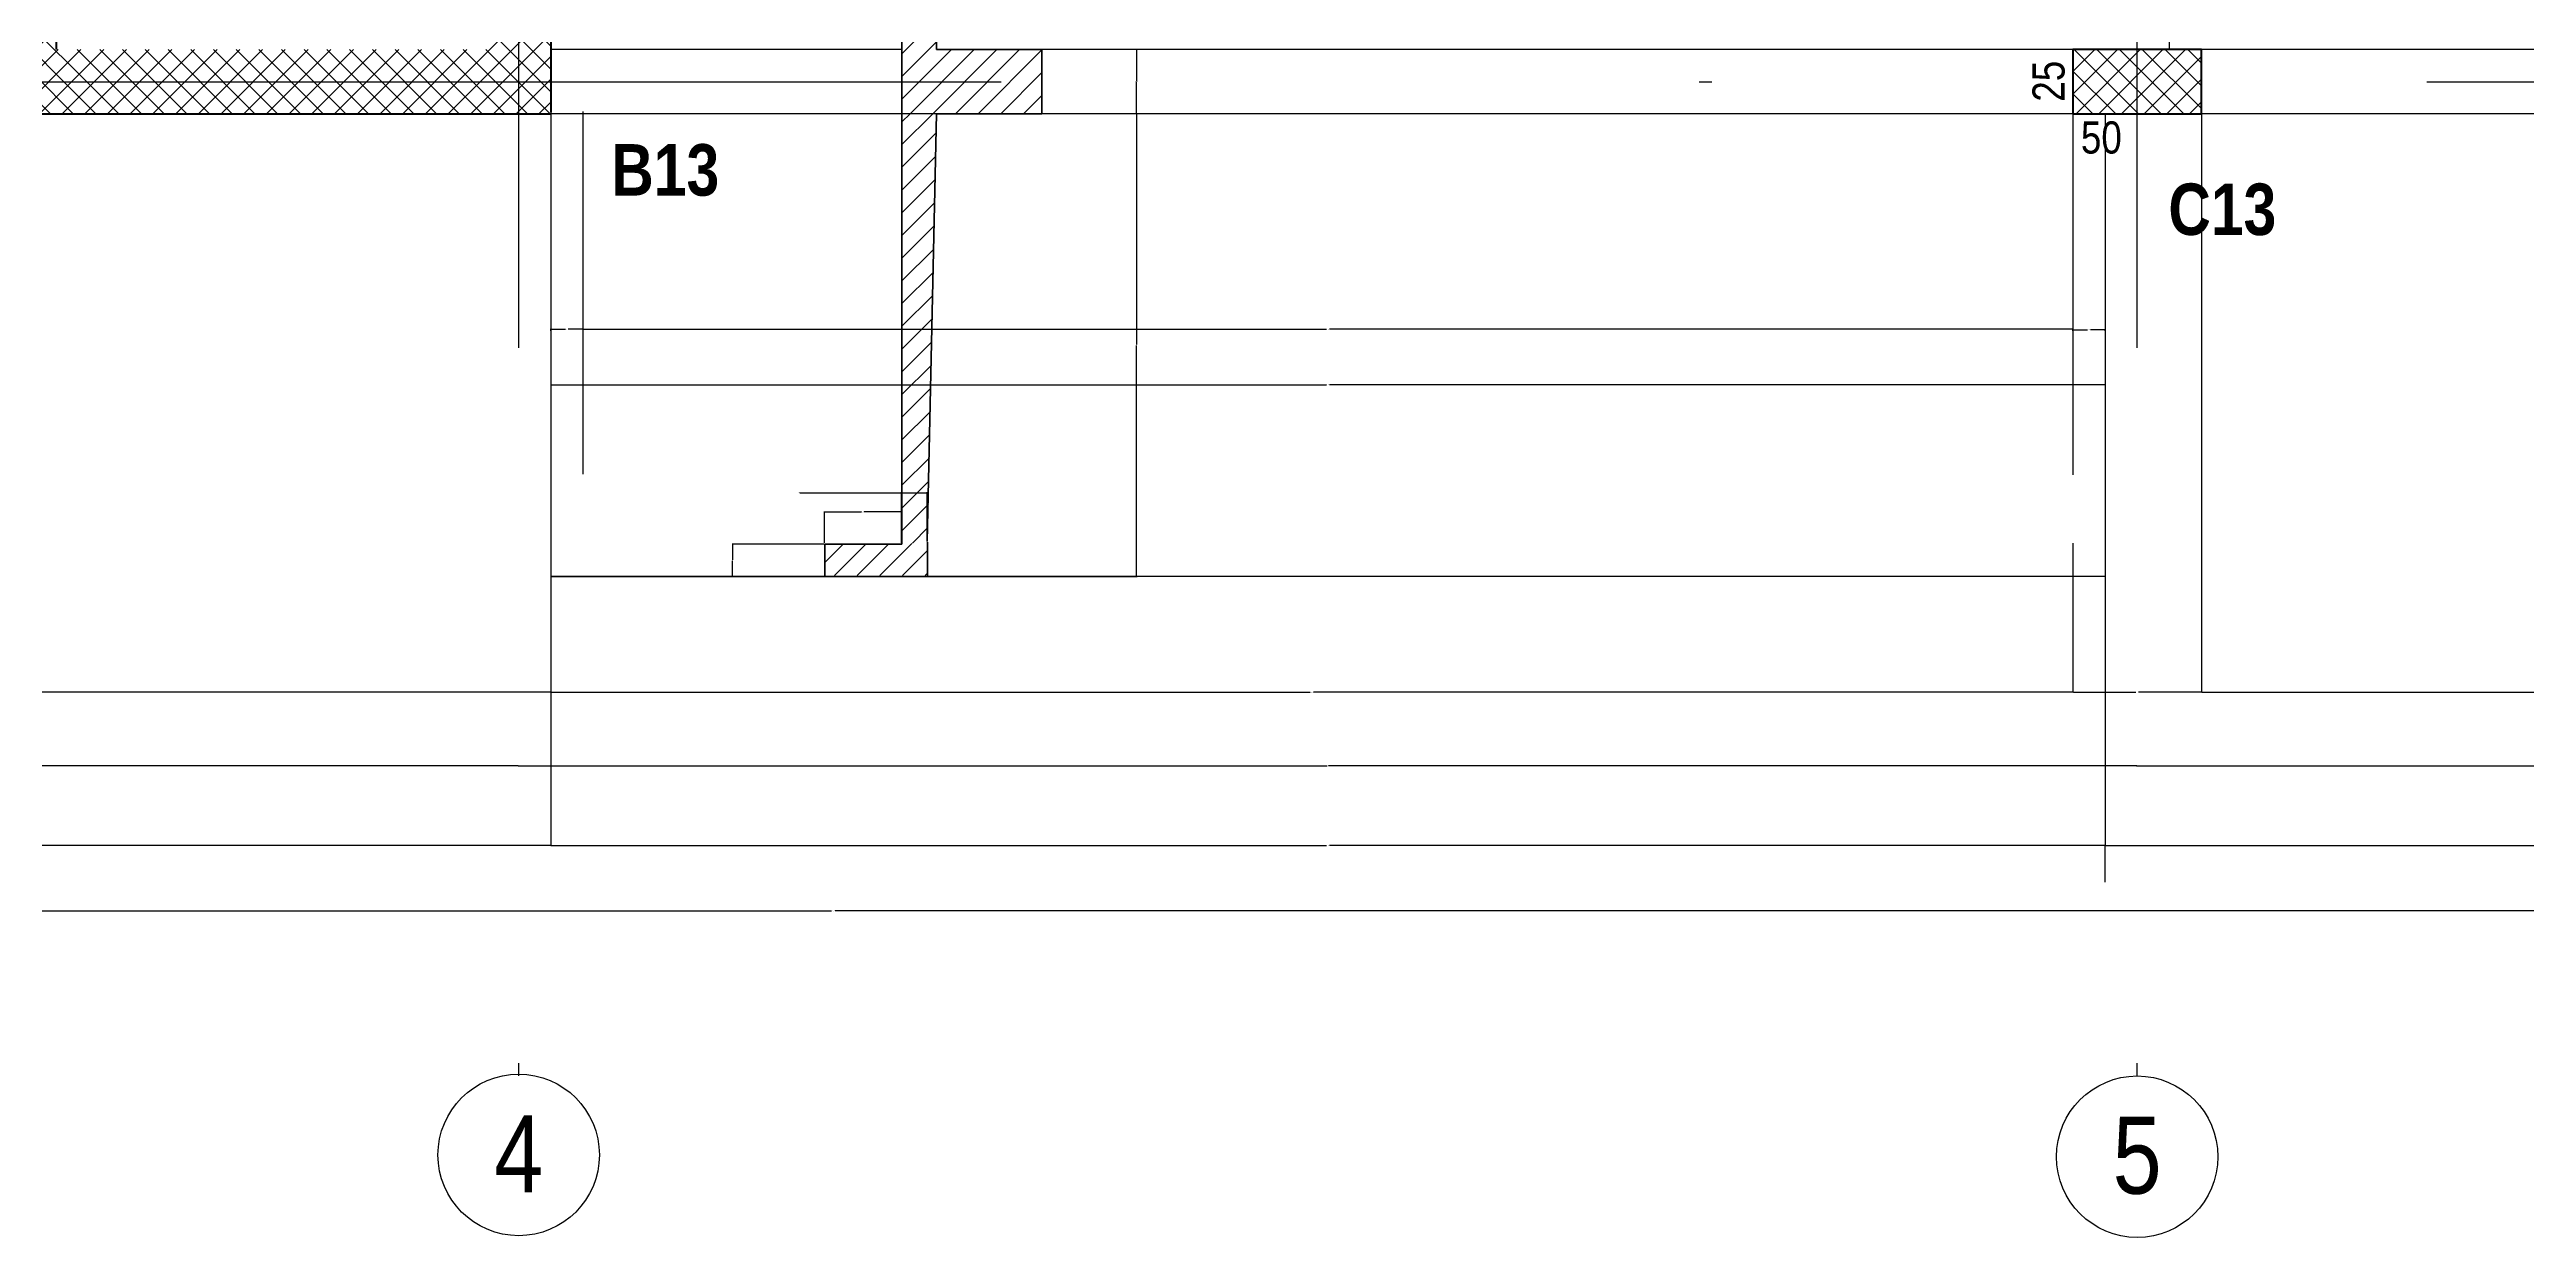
# Model space of a CAD drawing. Header units: millimetres. Extents: x 62 to 4126, y 148 to 2776.
# Drawn here: x 1783 to 2747, y 148 to 611 of the extents above; entities that cross this region are included whole.
import ezdxf

# ---------------------------------------------------------------- set-up
doc = ezdxf.new("R2010")
doc.units = ezdxf.units.MM
for name, pattern in [('DASHDOT', [25.4, 12.7, -6.35, 0, -6.35]), ('Dashed', [282.222223, 141.111112, -141.111112]), ('Solid Line copy-002', [1150, 5, -278.333333, 595, -271.666667])]:
    doc.linetypes.add(name, pattern=pattern)
for name, color, linetype, lineweight in [('! Plochi sech', 210, 'Continuous', 25), ('!Column', 10, 'Continuous', 50), ('!Dimension', 70, 'Continuous', 25), ('!Hatch', 70, 'Continuous', 25), ('035', 30, 'Continuous', 30), ('Osi', 70, 'DASHDOT', 25)]:
    doc.layers.add(name, color=color, linetype=linetype, lineweight=lineweight)
doc.layers.add('text', color=7, linetype='Continuous')
doc.styles.add('GENERATED_STYLE_2', font='ARIALN.TTF')
doc.styles.add('GENERATED_STYLE_3', font='ARIALNB.TTF')
doc.styles.get("Standard").update_dxf_attribs({"font": 'arial.ttf'})
doc.dimstyles.get("Standard").update_dxf_attribs({"dimtxt": 2.5, "dimasz": 2.5, "dimexe": 1.25, "dimexo": 0.625, "dimtad": 1, "dimtxsty": 'Standard', "dimcen": 2.5, "dimazin": 3, "dimtfac": 1, "dimtmove": 0, "dimatfit": 3})

# ---------------------------------------------------------------- blocks, each defined once
blk = doc.blocks.new('*D2212')
at = {"layer": '!Dimension', "color": 0, "lineweight": -2}
for p, q in [((2208.84, 585.66), (2205.73, 585.66)), ((2205.91, 585.48), (2205.91, 495.84)), ((2205.91, 405.84), (2205.91, 495.48)), ((1977.97, 405.66), (2206.09, 405.66))]:
    blk.add_line(p, q, dxfattribs=at)
at = {"layer": '!Dimension', "color": 0}
for points in [[(2205.94, 585.48), (2205.88, 585.48), (2205.91, 585.66)], [(2205.88, 405.84), (2205.94, 405.84), (2205.91, 405.66)]]:
    blk.add_solid(points, dxfattribs=at)
at = {"layer": 'Defpoints', "color": 0}
for p in [(2205.91, 585.66), (2208.91, 585.66), (1977.91, 405.66)]:
    blk.add_point(p, dxfattribs=at)
at = {"layer": '!Dimension', "color": 0, "insert": (2205.91, 495.66), "char_height": 0.18, "attachment_point": 5}
blk.add_mtext('\\A1;180', dxfattribs=at)
blk = doc.blocks.new('*D2269')
at = {"layer": '!Dimension', "color": 0, "lineweight": -2}
for p, q in [((1567.91, 585.6), (1567.91, 360.42)), ((1977.91, 586.1), (1977.91, 360.42)), ((1568.09, 360.6), (1772.3, 360.6)), ((1977.73, 360.6), (1773.51, 360.6))]:
    blk.add_line(p, q, dxfattribs=at)
at = {"layer": '!Dimension', "color": 0}
for points in [[(1568.09, 360.63), (1568.09, 360.57), (1567.91, 360.6)], [(1977.73, 360.57), (1977.73, 360.63), (1977.91, 360.6)]]:
    blk.add_solid(points, dxfattribs=at)
at = {"layer": 'Defpoints', "color": 0}
for p in [(1567.91, 585.66), (1977.91, 586.16), (1977.91, 360.6)]:
    blk.add_point(p, dxfattribs=at)
at = {"layer": '!Dimension', "color": 0, "insert": (1772.91, 360.6), "char_height": 0.18, "attachment_point": 5}
blk.add_mtext('\\A1;410.0000', dxfattribs=at)
blk = doc.blocks.new('*D2270')
at = {"layer": '!Dimension', "color": 0, "lineweight": -2}
for p, q in [((1977.91, 586.1), (1977.91, 360.42)), ((2570.41, 418.6), (2570.41, 360.42)), ((1978.09, 360.6), (2273.55, 360.6)), ((2570.23, 360.6), (2274.76, 360.6))]:
    blk.add_line(p, q, dxfattribs=at)
at = {"layer": '!Dimension', "color": 0}
for points in [[(1978.09, 360.63), (1978.09, 360.57), (1977.91, 360.6)], [(2570.23, 360.57), (2570.23, 360.63), (2570.41, 360.6)]]:
    blk.add_solid(points, dxfattribs=at)
at = {"layer": 'Defpoints', "color": 0}
for p in [(1977.91, 586.16), (2570.41, 418.66), (2570.41, 360.6)]:
    blk.add_point(p, dxfattribs=at)
at = {"layer": '!Dimension', "color": 0, "insert": (2274.16, 360.6), "char_height": 0.18, "attachment_point": 5}
blk.add_mtext('\\A1;592.5000', dxfattribs=at)
blk = doc.blocks.new('*D2271')
at = {"layer": '!Dimension', "color": 0, "lineweight": -2}
for p, q in [((2620.41, 586.1), (2620.41, 360.42)), ((2570.41, 418.6), (2570.41, 360.42)), ((2570.59, 360.6), (2594.87, 360.6)), ((2620.23, 360.6), (2595.94, 360.6))]:
    blk.add_line(p, q, dxfattribs=at)
at = {"layer": '!Dimension', "color": 0}
for points in [[(2570.59, 360.63), (2570.59, 360.57), (2570.41, 360.6)], [(2620.23, 360.57), (2620.23, 360.63), (2620.41, 360.6)]]:
    blk.add_solid(points, dxfattribs=at)
at = {"layer": 'Defpoints', "color": 0}
for p in [(2620.41, 586.16), (2570.41, 418.66), (2620.41, 360.6)]:
    blk.add_point(p, dxfattribs=at)
at = {"layer": '!Dimension', "color": 0, "insert": (2595.41, 360.6), "char_height": 0.18, "attachment_point": 5}
blk.add_mtext('\\A1;50.0000', dxfattribs=at)
blk = doc.blocks.new('*D2276')
at = {"layer": '!Dimension', "color": 0, "lineweight": -2}
for p, q in [((1580.41, 331.72), (1580.41, 332.09)), ((1580.59, 331.91), (1772.3, 331.91)), ((1965.23, 331.91), (1773.51, 331.91)), ((1965.41, 331.72), (1965.41, 332.09))]:
    blk.add_line(p, q, dxfattribs=at)
at = {"layer": '!Dimension', "color": 0}
for points in [[(1580.59, 331.94), (1580.59, 331.88), (1580.41, 331.91)], [(1965.23, 331.88), (1965.23, 331.94), (1965.41, 331.91)]]:
    blk.add_solid(points, dxfattribs=at)
at = {"layer": 'Defpoints', "color": 0}
for p in [(1580.41, 331.66), (1965.41, 331.91), (1965.41, 331.66)]:
    blk.add_point(p, dxfattribs=at)
at = {"layer": '!Dimension', "color": 0, "insert": (1772.91, 331.91), "char_height": 0.18, "attachment_point": 5}
blk.add_mtext('\\A1;385.0000', dxfattribs=at)
blk = doc.blocks.new('*D2277')
at = {"layer": '!Dimension', "color": 0, "lineweight": -2}
for p, q in [((1965.41, 331.72), (1965.41, 332.09)), ((1965.59, 331.91), (2280.12, 331.91)), ((2595.23, 331.91), (2280.69, 331.91)), ((2595.41, 331.72), (2595.41, 332.09))]:
    blk.add_line(p, q, dxfattribs=at)
at = {"layer": '!Dimension', "color": 0}
for points in [[(1965.59, 331.94), (1965.59, 331.88), (1965.41, 331.91)], [(2595.23, 331.88), (2595.23, 331.94), (2595.41, 331.91)]]:
    blk.add_solid(points, dxfattribs=at)
at = {"layer": 'Defpoints', "color": 0}
for p in [(1965.41, 331.66), (2595.41, 331.91), (2595.41, 331.66)]:
    blk.add_point(p, dxfattribs=at)
at = {"layer": '!Dimension', "color": 0, "insert": (2280.41, 331.91), "char_height": 0.18, "attachment_point": 5}
blk.add_mtext('\\A1;630', dxfattribs=at)
blk = doc.blocks.new('*D2278')
at = {"layer": '!Dimension', "color": 0, "lineweight": -2}
for p, q in [((2595.41, 331.72), (2595.41, 332.09)), ((2595.59, 331.91), (2909.8, 331.91)), ((3225.23, 331.91), (2911.01, 331.91)), ((3225.41, 331.72), (3225.41, 332.09))]:
    blk.add_line(p, q, dxfattribs=at)
at = {"layer": '!Dimension', "color": 0}
for points in [[(2595.59, 331.94), (2595.59, 331.88), (2595.41, 331.91)], [(3225.23, 331.88), (3225.23, 331.94), (3225.41, 331.91)]]:
    blk.add_solid(points, dxfattribs=at)
at = {"layer": 'Defpoints', "color": 0}
for p in [(2595.41, 331.66), (3225.41, 331.91), (3225.41, 331.66)]:
    blk.add_point(p, dxfattribs=at)
at = {"layer": '!Dimension', "color": 0, "insert": (2910.41, 331.91), "char_height": 0.18, "attachment_point": 5}
blk.add_mtext('\\A1;630.0000', dxfattribs=at)
blk = doc.blocks.new('_Oblique')
at = {"color": 0, "linetype": 'ByBlock', "lineweight": -2}
blk.add_line((-0.5, -0.5), (0.5, 0.5), dxfattribs=at)
blk = doc.blocks.new('*D2282')
at = {"layer": '!Dimension', "color": 0, "lineweight": -2}
for p, q in [((307.91, 586.1), (307.91, 300.76)), ((1977.91, 586.1), (1977.91, 300.76)), ((307.91, 300.94), (1142.24, 300.94)), ((1977.91, 300.94), (1143.57, 300.94))]:
    blk.add_line(p, q, dxfattribs=at)
at = {"layer": 'Defpoints', "color": 0}
for p in [(307.91, 586.16), (1977.91, 586.16), (1977.91, 300.94)]:
    blk.add_point(p, dxfattribs=at)
at = {"layer": '!Dimension', "color": 0, "lineweight": -2, "xscale": 0.18, "yscale": 0.18, "zscale": 0.18, "rotation": 180}
blk.add_blockref('_Oblique', (307.91, 300.94), dxfattribs=at)
at = {"layer": '!Dimension', "color": 0, "lineweight": -2, "xscale": 0.18, "yscale": 0.18, "zscale": 0.18}
blk.add_blockref('_Oblique', (1977.91, 300.94), dxfattribs=at)
at = {"layer": '!Dimension', "color": 0, "insert": (1142.91, 300.94), "char_height": 0.18, "attachment_point": 5}
blk.add_mtext('\\A1;1670.0000', dxfattribs=at)
blk = doc.blocks.new('*D2283')
at = {"layer": '!Dimension', "color": 0, "lineweight": -2}
for p, q in [((1977.91, 406.1), (1977.91, 300.76)), ((2582.91, 406.1), (2582.91, 300.76)), ((1978.09, 300.94), (2279.8, 300.94)), ((2582.73, 300.94), (2281.01, 300.94))]:
    blk.add_line(p, q, dxfattribs=at)
at = {"layer": '!Dimension', "color": 0}
for points in [[(1978.09, 300.97), (1978.09, 300.91), (1977.91, 300.94)], [(2582.73, 300.91), (2582.73, 300.97), (2582.91, 300.94)]]:
    blk.add_solid(points, dxfattribs=at)
at = {"layer": 'Defpoints', "color": 0}
for p in [(1977.91, 406.16), (2582.91, 406.16), (2582.91, 300.94)]:
    blk.add_point(p, dxfattribs=at)
at = {"layer": '!Dimension', "color": 0, "insert": (2280.41, 300.94), "char_height": 0.18, "attachment_point": 5}
blk.add_mtext('\\A1;605.0000', dxfattribs=at)
blk = doc.blocks.new('*D2286')
at = {"layer": '!Dimension', "color": 0, "lineweight": -2}
for p, q in [((307.91, 586.1), (307.91, 275.3)), ((3867.91, 586.1), (3867.91, 275.3)), ((307.91, 275.48), (2087.23, 275.48)), ((3867.91, 275.48), (2088.58, 275.48))]:
    blk.add_line(p, q, dxfattribs=at)
at = {"layer": 'Defpoints', "color": 0}
for p in [(307.91, 586.16), (3867.91, 586.16), (3867.91, 275.48)]:
    blk.add_point(p, dxfattribs=at)
at = {"layer": '!Dimension', "color": 0, "lineweight": -2, "xscale": 0.18, "yscale": 0.18, "zscale": 0.18, "rotation": 180}
blk.add_blockref('_Oblique', (307.91, 275.48), dxfattribs=at)
at = {"layer": '!Dimension', "color": 0, "lineweight": -2, "xscale": 0.18, "yscale": 0.18, "zscale": 0.18}
blk.add_blockref('_Oblique', (3867.91, 275.48), dxfattribs=at)
at = {"layer": '!Dimension', "color": 0, "insert": (2087.91, 275.48), "char_height": 0.18, "attachment_point": 5}
blk.add_mtext('\\A1;3560.0000', dxfattribs=at)
blk = doc.blocks.new('*D2367')
at = {"layer": '!Dimension', "color": 0, "lineweight": -2}
for p, q in [((1977.91, 501.22), (1977.91, 502)), ((1978.09, 501.82), (1983.63, 501.82)), ((1990.23, 501.82), (1984.68, 501.82)), ((1990.41, 501.72), (1990.41, 502))]:
    blk.add_line(p, q, dxfattribs=at)
at = {"layer": '!Dimension', "color": 0}
for points in [[(1978.09, 501.85), (1978.09, 501.79), (1977.91, 501.82)], [(1990.23, 501.79), (1990.23, 501.85), (1990.41, 501.82)]]:
    blk.add_solid(points, dxfattribs=at)
at = {"layer": 'Defpoints', "color": 0}
for p in [(1977.91, 501.82), (1990.41, 501.66), (1977.91, 501.16)]:
    blk.add_point(p, dxfattribs=at)
at = {"layer": '!Dimension', "color": 0, "insert": (1984.16, 501.82), "char_height": 0.18, "attachment_point": 5}
blk.add_mtext('\\A1;12.5000', dxfattribs=at)
blk = doc.blocks.new('*D2368')
at = {"layer": '!Dimension', "color": 0, "lineweight": -2}
for p, q in [((1990.41, 501.72), (1990.41, 502)), ((1990.59, 501.82), (2279.8, 501.82)), ((2570.23, 501.82), (2281.01, 501.82)), ((2570.41, 501.22), (2570.41, 502))]:
    blk.add_line(p, q, dxfattribs=at)
at = {"layer": '!Dimension', "color": 0}
for points in [[(1990.59, 501.85), (1990.59, 501.79), (1990.41, 501.82)], [(2570.23, 501.79), (2570.23, 501.85), (2570.41, 501.82)]]:
    blk.add_solid(points, dxfattribs=at)
at = {"layer": 'Defpoints', "color": 0}
for p in [(1990.41, 501.66), (2570.41, 501.82), (2570.41, 501.16)]:
    blk.add_point(p, dxfattribs=at)
at = {"layer": '!Dimension', "color": 0, "insert": (2280.41, 501.82), "char_height": 0.18, "attachment_point": 5}
blk.add_mtext('\\A1;580.0000', dxfattribs=at)
blk = doc.blocks.new('*D2369')
at = {"layer": '!Dimension', "color": 0, "lineweight": -2}
for p, q in [((2570.41, 501.22), (2570.41, 501.81)), ((2570.59, 501.63), (2576.13, 501.63)), ((2582.73, 501.63), (2577.18, 501.63)), ((2582.91, 501.22), (2582.91, 501.81))]:
    blk.add_line(p, q, dxfattribs=at)
at = {"layer": '!Dimension', "color": 0}
for points in [[(2570.59, 501.66), (2570.59, 501.6), (2570.41, 501.63)], [(2582.73, 501.6), (2582.73, 501.66), (2582.91, 501.63)]]:
    blk.add_solid(points, dxfattribs=at)
at = {"layer": 'Defpoints', "color": 0}
for p in [(2582.91, 501.63), (2570.41, 501.16), (2582.91, 501.16)]:
    blk.add_point(p, dxfattribs=at)
at = {"layer": '!Dimension', "color": 0, "insert": (2576.66, 501.63), "char_height": 0.18, "attachment_point": 5}
blk.add_mtext('\\A1;12.5000', dxfattribs=at)
blk = doc.blocks.new('*D2370')
at = {"layer": '!Dimension', "color": 0, "lineweight": -2}
for p, q in [((2084.34, 418.16), (2048.46, 418.16)), ((2048.64, 417.98), (2048.64, 412.09)), ((2084.34, 405.66), (2048.46, 405.66)), ((2048.64, 405.84), (2048.64, 411.73))]:
    blk.add_line(p, q, dxfattribs=at)
at = {"layer": '!Dimension', "color": 0}
for points in [[(2048.67, 417.98), (2048.61, 417.98), (2048.64, 418.16)], [(2048.61, 405.84), (2048.67, 405.84), (2048.64, 405.66)]]:
    blk.add_solid(points, dxfattribs=at)
at = {"layer": 'Defpoints', "color": 0}
for p in [(2084.41, 418.16), (2048.64, 405.66), (2084.41, 405.66)]:
    blk.add_point(p, dxfattribs=at)
at = {"layer": '!Dimension', "color": 0, "insert": (2048.64, 411.91), "char_height": 0.18, "attachment_point": 5}
blk.add_mtext('\\A1;12.5', dxfattribs=at)
blk = doc.blocks.new('*D2371')
at = {"layer": '!Dimension', "color": 0, "lineweight": -2}
for p, q in [((1977.91, 501.6), (1977.91, 480)), ((2582.91, 501.6), (2582.91, 480)), ((1978.09, 480.18), (2279.8, 480.18)), ((2582.73, 480.18), (2281.01, 480.18))]:
    blk.add_line(p, q, dxfattribs=at)
at = {"layer": '!Dimension', "color": 0}
for points in [[(1978.09, 480.21), (1978.09, 480.15), (1977.91, 480.18)], [(2582.73, 480.15), (2582.73, 480.21), (2582.91, 480.18)]]:
    blk.add_solid(points, dxfattribs=at)
at = {"layer": 'Defpoints', "color": 0}
for p in [(1977.91, 501.66), (2582.91, 501.66), (2582.91, 480.18)]:
    blk.add_point(p, dxfattribs=at)
at = {"layer": '!Dimension', "color": 0, "insert": (2280.41, 480.18), "char_height": 0.18, "attachment_point": 5}
blk.add_mtext('\\A1;605.0000', dxfattribs=at)
blk = doc.blocks.new('*D2382')
at = {"layer": '! Plochi sech', "color": 0, "lineweight": -2}
for p, q in [((2084.41, 418.72), (2084.41, 430.9)), ((2084.59, 430.72), (2098.87, 430.72)), ((2114.23, 430.72), (2099.94, 430.72)), ((2114.41, 418.72), (2114.41, 430.9))]:
    blk.add_line(p, q, dxfattribs=at)
at = {"layer": '! Plochi sech', "color": 0}
for points in [[(2084.59, 430.75), (2084.59, 430.69), (2084.41, 430.72)], [(2114.23, 430.69), (2114.23, 430.75), (2114.41, 430.72)]]:
    blk.add_solid(points, dxfattribs=at)
at = {"layer": 'Defpoints', "color": 0}
for p in [(2114.41, 430.72), (2084.41, 418.66), (2114.41, 418.66)]:
    blk.add_point(p, dxfattribs=at)
at = {"layer": '! Plochi sech', "color": 0, "insert": (2099.41, 430.72), "char_height": 0.18, "attachment_point": 5}
blk.add_mtext('\\A1;30.0000', dxfattribs=at)
blk = doc.blocks.new('*D2383')
at = {"layer": '! Plochi sech', "color": 0, "lineweight": -2}
for p, q in [((2074.83, 438.22), (2075.01, 438.22)), ((2075.01, 438.22), (2114.41, 438.22)), ((2114.41, 418.72), (2114.41, 438.4)), ((2114.59, 438.22), (2124.23, 438.22)), ((2124.41, 419.22), (2124.41, 438.4))]:
    blk.add_line(p, q, dxfattribs=at)
at = {"layer": '! Plochi sech', "color": 0}
for points in [[(2114.59, 438.25), (2114.59, 438.19), (2114.41, 438.22)], [(2124.23, 438.19), (2124.23, 438.25), (2124.41, 438.22)]]:
    blk.add_solid(points, dxfattribs=at)
at = {"layer": 'Defpoints', "color": 0}
for p in [(2124.41, 438.22), (2114.41, 418.66), (2124.41, 419.16)]:
    blk.add_point(p, dxfattribs=at)
at = {"layer": '! Plochi sech', "color": 0, "insert": (2074.3, 438.22), "char_height": 0.18, "attachment_point": 5}
blk.add_mtext('\\A1;10.0000', dxfattribs=at)
blk = doc.blocks.new('*D2408')
at = {"layer": '!Dimension', "color": 0, "lineweight": -2}
for p, q in [((2205.84, 610.66), (2205.73, 610.66)), ((2205.91, 610.48), (2205.91, 598.34)), ((2205.91, 585.84), (2205.91, 597.98)), ((2205.84, 585.66), (2205.73, 585.66))]:
    blk.add_line(p, q, dxfattribs=at)
at = {"layer": '!Dimension', "color": 0}
for points in [[(2205.94, 610.48), (2205.88, 610.48), (2205.91, 610.66)], [(2205.88, 585.84), (2205.94, 585.84), (2205.91, 585.66)]]:
    blk.add_solid(points, dxfattribs=at)
at = {"layer": 'Defpoints', "color": 0}
for p in [(2205.91, 610.66), (2205.91, 585.66), (2205.91, 585.66)]:
    blk.add_point(p, dxfattribs=at)
at = {"layer": '!Dimension', "color": 0, "insert": (2205.91, 598.16), "char_height": 0.18, "attachment_point": 5}
blk.add_mtext('\\A1;25.0000', dxfattribs=at)
blk = doc.blocks.new('*D2558')
at = {"layer": '!Dimension', "color": 0, "lineweight": -2}
for p, q in [((2582.91, 286.72), (2582.91, 301.12)), ((2583.09, 300.94), (2909.8, 300.94)), ((3237.73, 300.94), (2911.01, 300.94)), ((3237.91, 301.6), (3237.91, 300.76))]:
    blk.add_line(p, q, dxfattribs=at)
at = {"layer": '!Dimension', "color": 0}
for points in [[(2583.09, 300.97), (2583.09, 300.91), (2582.91, 300.94)], [(3237.73, 300.91), (3237.73, 300.97), (3237.91, 300.94)]]:
    blk.add_solid(points, dxfattribs=at)
at = {"layer": 'Defpoints', "color": 0}
for p in [(3237.91, 301.66), (3237.91, 300.94), (2582.91, 286.66)]:
    blk.add_point(p, dxfattribs=at)
at = {"layer": '!Dimension', "color": 0, "insert": (2910.41, 300.94), "char_height": 0.18, "attachment_point": 5}
blk.add_mtext('\\A1;655.0000', dxfattribs=at)
blk = doc.blocks.new('*D2559')
at = {"layer": '!Dimension', "color": 0, "lineweight": -2}
for p, q in [((2620.41, 360.6), (2620.41, 360.42)), ((2620.59, 360.6), (2909.8, 360.6)), ((3200.23, 360.6), (2911.01, 360.6)), ((3200.41, 360.6), (3200.41, 360.42))]:
    blk.add_line(p, q, dxfattribs=at)
at = {"layer": '!Dimension', "color": 0}
for points in [[(2620.59, 360.63), (2620.59, 360.57), (2620.41, 360.6)], [(3200.23, 360.57), (3200.23, 360.63), (3200.41, 360.6)]]:
    blk.add_solid(points, dxfattribs=at)
at = {"layer": 'Defpoints', "color": 0}
for p in [(2620.41, 360.66), (3200.41, 360.66), (3200.41, 360.6)]:
    blk.add_point(p, dxfattribs=at)
at = {"layer": '!Dimension', "color": 0, "insert": (2910.41, 360.6), "char_height": 0.18, "attachment_point": 5}
blk.add_mtext('\\A1;580.0000', dxfattribs=at)

msp = doc.modelspace()

# ---------------------------------------------------------------- hatches: boundary and pattern name
at = {"layer": '! Plochi sech'}
h = msp.add_hatch(dxfattribs=at)
h.set_pattern_fill('ANSI31', color=256, scale=50)
h.set_pattern_definition([(45, (-894911.708, -493039.377), (-4.419417382, 4.419417382), [])])
h.paths.add_polyline_path([(2114.596, 610.637), (2128.096, 610.637), (2128.096, 645.637), (2114.596, 645.637)])
h.paths.add_polyline_path([(2114.596, 610.637), (2114.596, 598.149), (2169.096, 598.156), (2169.096, 610.637), (2128.096, 610.637)])
h.paths.add_polyline_path([(2114.596, 598.149), (2114.596, 585.637), (2169.096, 585.637), (2169.096, 598.156)])
h.paths.add_polyline_path([(2128.096, 585.637), (2114.596, 585.637), (2114.596, 585.637), (2114.596, 418.473), (2124.596, 418.473)])
h.paths.add_polyline_path([(2114.597, 418.625), (2114.597, 418.137), (2084.596, 418.137), (2084.596, 405.974), (2124.596, 405.974), (2124.597, 418.625)])
at = {"layer": '!Hatch'}
h = msp.add_hatch(dxfattribs=at)
h.set_pattern_fill('ANSI37', color=256, scale=50)
h.set_pattern_definition([(45, (-894949.708, -493039.025), (-4.419417382, 4.419417382), []), (135, (-894949.708, -493039.025), (-4.419417382, -4.419417382), [])])
h.paths.add_polyline_path([(1965.453, 598.482), (1580.406, 598.413), (1580.406, 585.637), (1965.453, 585.637)])
h.paths.add_polyline_path([(1580.406, 610.989), (1567.906, 610.989), (1567.906, 598.411), (1580.406, 598.413)])
h.paths.add_polyline_path([(1580.406, 598.413), (1567.906, 598.411), (1567.906, 585.637), (1567.906, 585.637), (1580.406, 585.637)])
h.paths.add_polyline_path([(1977.9, 598.484), (1965.453, 598.482), (1965.453, 585.637), (1977.9, 585.637), (1977.9, 586.326)])
h.paths.add_polyline_path([(1764.239, 781.66), (1781.573, 781.66)], flags=16)
h.paths.add_polyline_path([(1977.9, 667.347), (1965.453, 667.347), (1965.453, 598.482), (1977.9, 598.484)])
h.paths.add_polyline_path([(1580.406, 672.347), (1567.906, 672.347), (1567.906, 610.989), (1580.406, 610.989)])
h.paths.add_polyline_path([(1592.906, 672.347), (1580.406, 672.347), (1580.406, 610.989), (1592.906, 610.989)])
h.paths.add_polyline_path([(1607.906, 869.137), (1580.406, 869.137), (1580.406, 722.347), (1592.906, 722.347), (1592.906, 845.137), (1607.906, 845.137)])
h.paths.add_polyline_path([(1580.406, 869.137), (1567.906, 869.137), (1567.906, 722.347), (1580.406, 722.347)])
h.paths.add_polyline_path([(1965.453, 869.137), (1937.9, 869.137), (1937.9, 845.137), (1952.9, 845.137), (1952.9, 722.347), (1965.453, 722.347)])
h.paths.add_polyline_path([(1977.9, 869.137), (1965.453, 869.137), (1965.453, 722.347), (1977.9, 722.347)])
h.paths.add_polyline_path([(1799.405, 869.137), (1746.405, 869.137), (1746.405, 845.137), (1760.405, 845.137), (1760.405, 610.637), (1592.906, 610.637), (1580.406, 610.813), (1580.406, 598.413), (1965.453, 598.482), (1965.453, 667.347), (1952.9, 667.347), (1952.9, 610.637), (1785.405, 610.637), (1785.405, 845.137), (1799.405, 845.137)])
h = msp.add_hatch(dxfattribs=at)
h.set_pattern_fill('ANSI37', color=256, scale=50, angle=90)
h.set_pattern_definition([(135, (497182.8414, -895911.977), (-4.419417382, -4.419417382), []), (225, (497182.8414, -895911.977), (4.419417382, -4.419417382), [])])
h.paths.add_polyline_path([(2570.4, 598.137), (2570.4, 585.637), (2595.402, 585.637), (2595.4, 598.137)])
h.paths.add_polyline_path([(2570.4, 610.637), (2570.4, 598.137), (2595.4, 598.137), (2595.398, 610.637)])
h.paths.add_polyline_path([(2595.4, 598.137), (2618.18, 598.137), (2618.18, 610.637), (2595.398, 610.637)])
h.paths.add_polyline_path([(2595.4, 598.137), (2595.402, 585.637), (2618.18, 585.637), (2618.18, 598.137)])
h.paths.add_polyline_path([(2618.18, 598.137), (2618.18, 585.637), (2620.4, 585.637), (2620.4, 598.137)])
h.paths.add_polyline_path([(2618.18, 610.637), (2618.18, 598.137), (2620.4, 598.137), (2620.4, 610.637)])

# ---------------------------------------------------------------- linework, layer by layer
at = {"layer": '!Column'}
for p, q in [((1785.405, 844.137), (1785.405, 610.637)), ((1977.9, 703.347), (1977.9, 586.326)), ((1567.906, 585.637), (1977.9, 585.637))]:
    msp.add_line(p, q, dxfattribs=at)
msp.add_lwpolyline([(2570.4, 585.637), (2620.4, 585.637), (2620.4, 610.637), (2570.4, 610.637)], close=True, dxfattribs=at)
at = {"color": 3, "linetype": 'Continuous', "lineweight": 35}
for p, q in [((2114.596, 610.637), (2114.596, 645.637)), ((2128.096, 610.637), (2128.096, 645.637)), ((2114.596, 585.637), (2114.596, 610.637)), ((2114.596, 610.637), (2114.596, 610.637)), ((2169.096, 610.637), (2128.096, 610.637)), ((2169.096, 585.637), (2169.096, 610.637)), ((2114.597, 418.137), (2114.596, 585.637)), ((2124.405, 419.243), (2128.096, 585.637)), ((2169.096, 585.637), (2128.098, 585.637)), ((2084.597, 418.137), (2084.596, 405.637)), ((2114.597, 418.137), (2084.597, 418.137)), ((2124.596, 405.637), (2124.597, 418.906)), ((2084.596, 405.637), (2124.596, 405.637))]:
    msp.add_line(p, q, dxfattribs=at)
at = {"color": 7, "linetype": 'Dashed', "lineweight": 25}
for p, q in [((1990.393, 586.475), (1990.393, 418.137)), ((2570.4, 586.283), (2570.4, 418.783))]:
    msp.add_line(p, q, dxfattribs=at)
at = {"layer": '035'}
for p, q in [((2607.913, 905.16), (2607.913, 610.637)), ((2114.596, 610.637), (1977.9, 610.637)), ((2926.413, 610.637), (2128.096, 610.637)), ((3200.413, 585.637), (688.905, 585.637)), ((3408.609, 585.637), (2629.075, 585.637))]:
    msp.add_line(p, q, dxfattribs=at)
at = {"layer": '035', "linetype": 'Continuous'}
for p, q in [((1977.9, 586.283), (1977.9, 405.637)), ((2582.9, 585.637), (2582.9, 405.637)), ((2582.9, 405.637), (1977.9, 405.637))]:
    msp.add_line(p, q, dxfattribs=at)
at = {"layer": 'Osi', "linetype": 'Solid Line copy-002', "lineweight": 25}
for p, q in [((1965.413, 211.257), (1965.413, 2654.348)), ((2595.413, 211.257), (2595.413, 2654.348)), ((124.878, 598.137), (4062.963, 598.137))]:
    msp.add_line(p, q, dxfattribs=at)
at = {"layer": 'Osi', "color": 2, "linetype": 'Continuous', "lineweight": 30}
for centre in [(1965.4, 180.538), (2595.4, 179.849)]:
    msp.add_circle(centre, 31.408, dxfattribs=at)

# ---------------------------------------------------------------- texts
at = {"layer": 'text', "color": 6, "linetype": 'Continuous', "lineweight": 5, "insert": (2554.649, 598.319), "char_height": 12.5, "attachment_point": 2, "rotation": 90, "style": 'GENERATED_STYLE_3'}
msp.add_mtext('{\\fArial Narrow|b0|i0|c204|p34;25}', dxfattribs=at)
at = {"layer": 'text', "color": 6, "linetype": 'Continuous', "lineweight": 5, "attachment_point": 2, "style": 'GENERATED_STYLE_3'}
for s, insert, char_height in [('{\\fArial Narrow|b0|i0|c204|p34;50}', (2581.465, 582.686), 12.5), ('C13', (2628.548, 558.51), 20)]:
    msp.add_mtext(s, dxfattribs=dict(at, insert=insert, char_height=char_height))
at = {"layer": 'text', "color": 3, "linetype": 'Continuous', "lineweight": 5, "insert": (2022.451, 573.832), "char_height": 20, "attachment_point": 2, "style": 'GENERATED_STYLE_3'}
msp.add_mtext('B13', dxfattribs=at)
at = {"layer": 'text', "color": 2, "linetype": 'Continuous', "lineweight": 5, "char_height": 30, "attachment_point": 5, "style": 'GENERATED_STYLE_2'}
for s, insert in [('4', (1965.4, 180.93)), ('5', (2595.4, 180.241))]:
    msp.add_mtext(s, dxfattribs=dict(at, insert=insert))

# ---------------------------------------------------------------- dimensions: what is measured, and where the dimension line sits
at = {"layer": '! Plochi sech'}
dim = msp.add_linear_dim(base=(2124.405, 438.223), p1=(2114.405, 418.66), p2=(2124.405, 419.16), dimstyle='Standard', dxfattribs=at)
dim.commit()
dim.dimension.update_dxf_attribs({"geometry": '*D2383', "text_midpoint": (2074.303, 438.223), "dimtype": 160})
dim = msp.add_linear_dim(base=(2114.405, 430.723), p1=(2084.405, 418.66), p2=(2114.405, 418.66), dimstyle='Standard', dxfattribs=at)
dim.commit()
dim.dimension.update_dxf_attribs({"geometry": '*D2382', "text_midpoint": (2099.405, 430.723)})
at = {"layer": '!Dimension'}
dim = msp.add_linear_dim(base=(2205.905, 585.66), p1=(2205.905, 610.66), p2=(2205.905, 585.66), angle=90, dimstyle='Standard', dxfattribs=at)
dim.commit()
dim.dimension.update_dxf_attribs({"geometry": '*D2408', "text_midpoint": (2205.905, 598.16)})
for base, p1, p2, override, picture, middle in [((1977.905, 300.943), (307.905, 586.16), (1977.905, 586.16), {"dimblk": 'Oblique'}, '*D2282', (1142.905, 300.943)), ((3867.905, 275.484), (307.905, 586.16), (3867.905, 586.16), {"dimblk": 'Oblique'}, '*D2286', (2087.905, 275.484)), ((2595.405, 331.907), (1965.405, 331.66), (2595.405, 331.66), {"dimdec": 0}, '*D2277', (2280.405, 331.907))]:
    dim = msp.add_linear_dim(base=base, p1=p1, p2=p2, dimstyle='Standard', override=override, dxfattribs=at)
    dim.commit()
    dim.dimension.update_dxf_attribs({"geometry": picture, "text_midpoint": middle})
for base, p1, p2, picture, middle in [((1977.905, 360.603), (1567.905, 585.66), (1977.905, 586.16), '*D2269', (1772.905, 360.603)), ((2570.405, 360.603), (1977.905, 586.16), (2570.405, 418.66), '*D2270', (2274.155, 360.603)), ((2620.405, 360.603), (2570.405, 418.66), (2620.405, 586.16), '*D2271', (2595.405, 360.603)), ((1977.905, 501.824), (1990.405, 501.66), (1977.905, 501.16), '*D2367', (1984.155, 501.824)), ((2582.905, 480.183), (1977.905, 501.66), (2582.905, 501.66), '*D2371', (2280.405, 480.183)), ((2570.405, 501.824), (1990.405, 501.66), (2570.405, 501.16), '*D2368', (2280.405, 501.824)), ((2582.905, 501.633), (2570.405, 501.16), (2582.905, 501.16), '*D2369', (2576.655, 501.633)), ((2582.905, 300.943), (1977.905, 406.16), (2582.905, 406.16), '*D2283', (2280.405, 300.943)), ((3200.405, 360.603), (2620.405, 360.66), (3200.405, 360.66), '*D2559', (2910.405, 360.603)), ((1965.405, 331.907), (1580.405, 331.66), (1965.405, 331.66), '*D2276', (1772.905, 331.907)), ((3225.405, 331.907), (2595.405, 331.66), (3225.405, 331.66), '*D2278', (2910.405, 331.907)), ((3237.905, 300.943), (2582.905, 286.66), (3237.905, 301.66), '*D2558', (2910.405, 300.943))]:
    dim = msp.add_linear_dim(base=base, p1=p1, p2=p2, dimstyle='Standard', dxfattribs=at)
    dim.commit()
    dim.dimension.update_dxf_attribs({"geometry": picture, "text_midpoint": middle})
dim = msp.add_linear_dim(base=(2205.905, 585.66), p1=(1977.905, 405.66), p2=(2208.905, 585.66), angle=270, text='180', dimstyle='Standard', dxfattribs=at)
dim.commit()
dim.dimension.update_dxf_attribs({"geometry": '*D2212', "text_midpoint": (2205.905, 495.66)})
dim = msp.add_linear_dim(base=(2048.642, 405.66), p1=(2084.405, 418.16), p2=(2084.405, 405.66), angle=90, text='12.5', dimstyle='Standard', dxfattribs=at)
dim.commit()
dim.dimension.update_dxf_attribs({"geometry": '*D2370', "text_midpoint": (2048.642, 411.91), "dimtype": 160})

doc.saveas('drawing.dxf')
